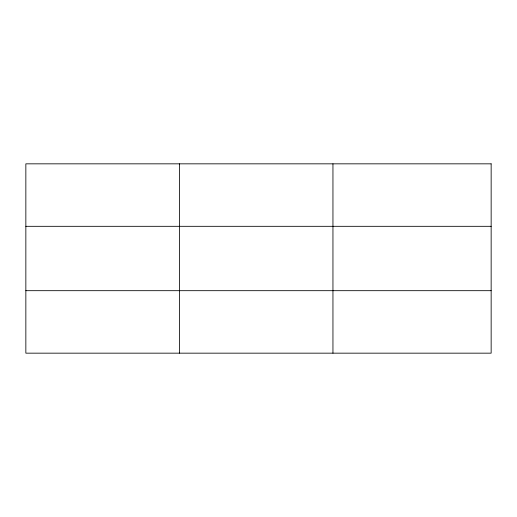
<?xml version="1.0" encoding="UTF-8"?>
<svg xmlns="http://www.w3.org/2000/svg" width="517" height="517" viewBox="0 0 517 517"><rect width="100%" height="100%" fill="white"/><g stroke="black" fill="none" stroke-linecap="round" stroke-linejoin="round"><path stroke-width="0.78" d="M179.399 163.837L179.399 353.163M332.948 163.837L332.948 353.163M25.85 226.317L491.15 226.317M25.85 290.683L491.15 290.683M491.15 163.837L491.15 353.163L25.85 353.163L25.85 163.837L491.15 163.837"/></g></svg>
